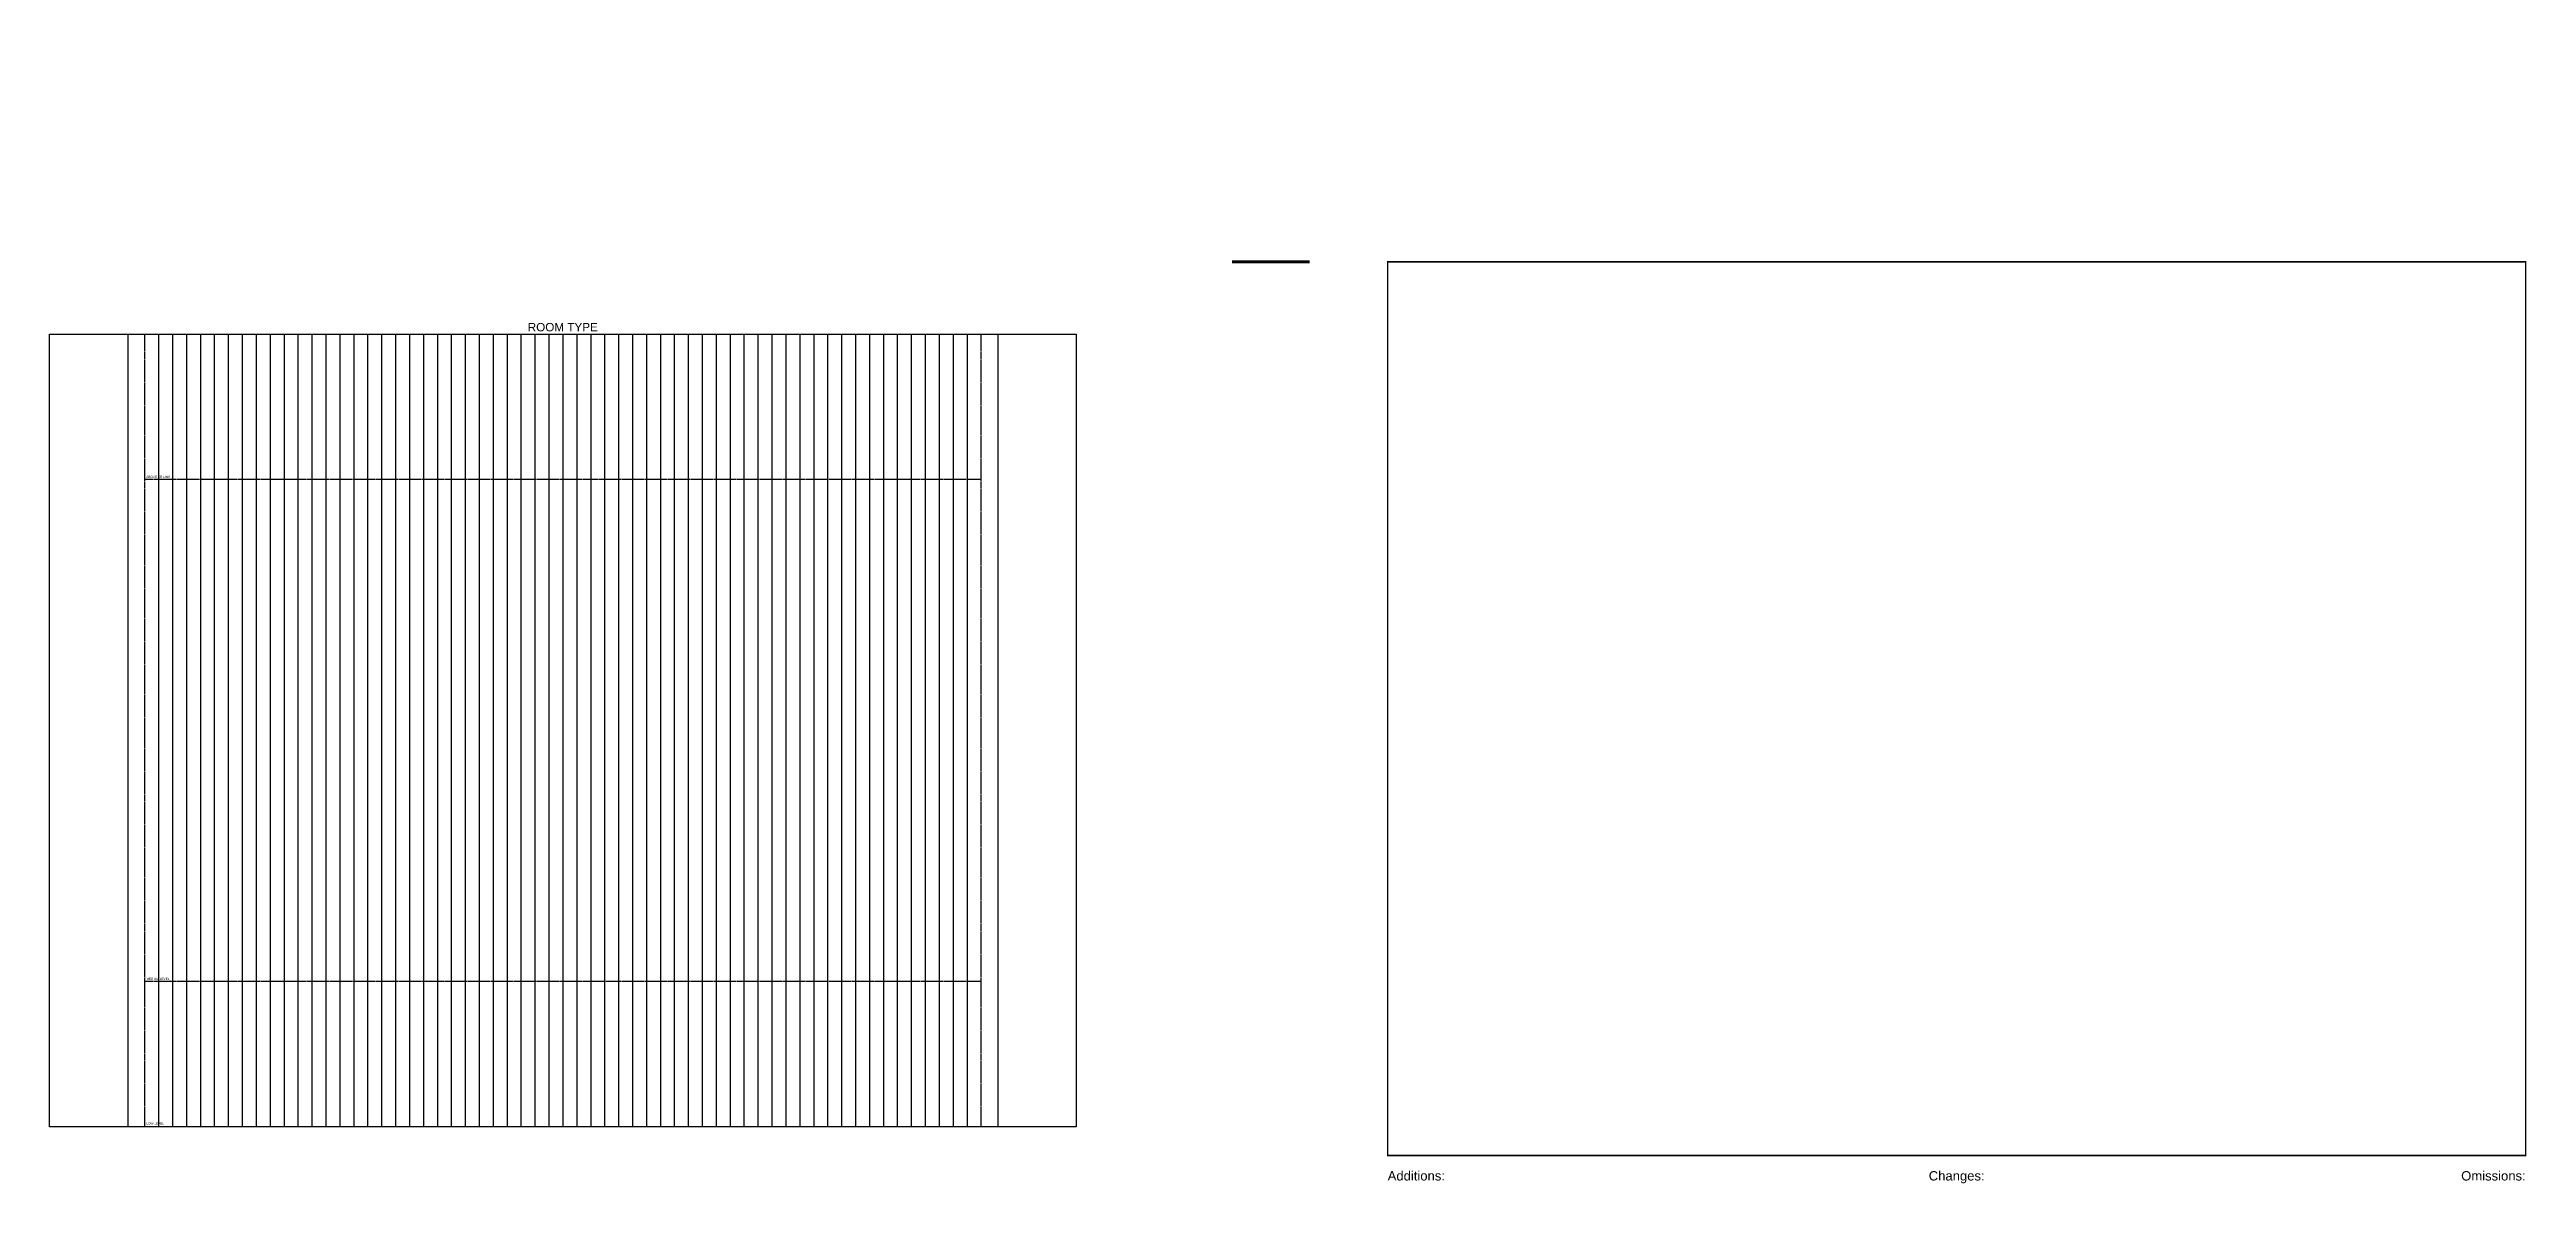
# Model space of a CAD drawing. Header units: millimetres. Extents: x -71336 to -35435, y -26189 to 22712.
# Drawn here: x -71307 to -66864, y -14233 to -12178 of the extents above; entities that cross this region are included whole.
import ezdxf
from ezdxf.enums import TextEntityAlignment as Align

# ---------------------------------------------------------------- set-up
doc = ezdxf.new("R2018")
doc.units = ezdxf.units.MM
doc.linetypes.add('DASHED2', pattern=[0.375, 0.25, -0.125])
for name, color, linetype, plot in [('SC - Guides', 211, 'Continuous', False), ('SC - Titlesheet - Model', 250, 'Continuous', False), ('SC - Xlines', 252, 'Continuous', False)]:
    doc.layers.add(name, color=color, linetype=linetype, plot=plot)
doc.layers.add('SC - Text', color=7, linetype='Continuous')
doc.styles.add('ARIAL', font='arial.ttf')
doc.styles.get("Standard").update_dxf_attribs({"font": 'arial.ttf', "height": 35})

# ---------------------------------------------------------------- blocks, each defined once
blk = doc.blocks.new('*U189')
at = {"layer": 'SC - Guides', "color": 5, "ltscale": 5, "const_width": 2}
for points in [[(-415.5, 1287.4), (-465.5, 1287.4)], [(-415.5, 287), (-465.5, 287)]]:
    blk.add_lwpolyline(points, dxfattribs=at)
at = {"layer": 'SC - Titlesheet - Model', "color": 6, "ltscale": 5, "const_width": 1}
blk.add_lwpolyline([(-365.5, -287), (365.5, -287), (365.5, 287), (-365.5, 287)], close=True, dxfattribs=at)
at = {"ltscale": 5, "style": 'ARIAL'}
blk.add_text('Additions:', height=6, dxfattribs=at).set_placement((-365.5, -297), align=Align.TOP_LEFT)
blk.add_text('Changes:', height=6, dxfattribs=at).set_placement((0, -297), align=Align.TOP_CENTER)
blk.add_text('Omissions:', height=6, dxfattribs=at).set_placement((365.5, -297), align=Align.TOP_RIGHT)
at = {"layer": 'SC - Titlesheet - Model', "color": 5, "lineweight": 30, "ltscale": 5, "flags": 104}
blk.add_attdef('ADDITIONS', text='', height=5, dxfattribs=at).set_placement((-365.5, -312), align=Align.TOP_LEFT)
blk.add_attdef('CHANGES', text='', height=5, dxfattribs=at).set_placement((0, -312), align=Align.TOP_CENTER)
blk.add_attdef('OMISSIONS', text='', height=5, dxfattribs=at).set_placement((365.5, -312), align=Align.TOP_RIGHT)

msp = doc.modelspace()

# ---------------------------------------------------------------- linework, layer by layer
at = {"color": 30, "linetype": 'DASHED2', "ltscale": 5}
for p, q in [((-71136.021, -12688.854), (-71136.022, -14110.277)), ((-69636.024, -12688.854), (-69636.023, -14110.277))]:
    msp.add_line(p, q, dxfattribs=at)
at = {"color": 31, "linetype": 'DASHED2', "ltscale": 5}
for p, q in [((-69636.024, -12949.566), (-71136.022, -12949.566)), ((-69636.023, -13849.566), (-71136.022, -13849.566))]:
    msp.add_line(p, q, dxfattribs=at)
at = {"layer": 'SC - Xlines', "ltscale": 5, "transparency": 33554687}
msp.add_lwpolyline([(-71306.563, -12688.854), (-69465.482, -12688.854), (-69465.482, -14110.277), (-71306.563, -14110.277)], close=True, dxfattribs=at)
at = {"layer": 'SC - Xlines', "ltscale": 5}
for points in [[(-71166.022, -12688.854), (-71166.022, -14110.277)], [(-71086.022, -12688.854), (-71086.022, -14110.277)], [(-71036.022, -12688.854), (-71036.022, -14110.277)], [(-70986.022, -12688.854), (-70986.022, -14110.277)], [(-70936.022, -12688.854), (-70936.022, -14110.277)], [(-70886.022, -12688.854), (-70886.022, -14110.277)], [(-70836.022, -12688.854), (-70836.022, -14110.277)], [(-70786.022, -12688.854), (-70786.022, -14110.277)], [(-70736.022, -12688.854), (-70736.022, -14110.277)], [(-70686.022, -12688.854), (-70686.022, -14110.277)], [(-70636.022, -12688.854), (-70636.022, -14110.277)], [(-70586.022, -12688.854), (-70586.022, -14110.277)], [(-70536.022, -12688.854), (-70536.022, -14110.277)], [(-70486.022, -12688.854), (-70486.022, -14110.277)], [(-70436.022, -12688.854), (-70436.022, -14110.277)], [(-70386.022, -12688.854), (-70386.022, -14110.277)], [(-70336.022, -12688.854), (-70336.022, -14110.277)], [(-70286.022, -12688.854), (-70286.022, -14110.277)], [(-70236.022, -12688.854), (-70236.022, -14110.277)], [(-70186.022, -12688.854), (-70186.022, -14110.277)], [(-70136.022, -12688.854), (-70136.022, -14110.277)], [(-70086.022, -12688.854), (-70086.022, -14110.277)], [(-70036.022, -12688.854), (-70036.022, -14110.277)], [(-69986.022, -12688.854), (-69986.022, -14110.277)], [(-69936.022, -12688.854), (-69936.022, -14110.277)], [(-69886.022, -12688.854), (-69886.022, -14110.277)], [(-69836.022, -12688.854), (-69836.022, -14110.277)], [(-69786.022, -12688.854), (-69786.022, -14110.277)], [(-69736.022, -12688.854), (-69736.022, -14110.277)], [(-69686.022, -12688.854), (-69686.022, -14110.277)], [(-69606.022, -12688.854), (-69606.022, -14110.277)]]:
    msp.add_lwpolyline(points, dxfattribs=at)
at = {"layer": 'SC - Xlines', "color": 250, "ltscale": 5}
for points in [[(-71111.022, -12688.854), (-71111.022, -14110.277)], [(-71061.022, -12688.854), (-71061.022, -14110.277)], [(-71011.022, -12688.854), (-71011.022, -14110.277)], [(-70961.022, -12688.854), (-70961.022, -14110.277)], [(-70911.022, -12688.854), (-70911.022, -14110.277)], [(-70861.022, -12688.854), (-70861.022, -14110.277)], [(-70811.022, -12688.854), (-70811.022, -14110.277)], [(-70761.022, -12688.854), (-70761.022, -14110.277)], [(-70711.022, -12688.854), (-70711.022, -14110.277)], [(-70661.022, -12688.854), (-70661.022, -14110.277)], [(-70611.022, -12688.854), (-70611.022, -14110.277)], [(-70561.022, -12688.854), (-70561.022, -14110.277)], [(-70511.022, -12688.854), (-70511.022, -14110.277)], [(-70461.022, -12688.854), (-70461.022, -14110.277)], [(-70411.022, -12688.854), (-70411.022, -14110.277)], [(-70361.022, -12688.854), (-70361.022, -14110.277)], [(-70311.022, -12688.854), (-70311.022, -14110.277)], [(-70261.022, -12688.854), (-70261.022, -14110.277)], [(-70211.022, -12688.854), (-70211.022, -14110.277)], [(-70161.022, -12688.854), (-70161.022, -14110.277)], [(-70111.022, -12688.854), (-70111.022, -14110.277)], [(-70061.022, -12688.854), (-70061.022, -14110.277)], [(-70011.022, -12688.854), (-70011.022, -14110.277)], [(-69961.022, -12688.854), (-69961.022, -14110.277)], [(-69911.022, -12688.854), (-69911.022, -14110.277)], [(-69861.022, -12688.854), (-69861.022, -14110.277)], [(-69811.022, -12688.854), (-69811.022, -14110.277)], [(-69761.022, -12688.854), (-69761.022, -14110.277)], [(-69711.022, -12688.854), (-69711.022, -14110.277)], [(-69661.024, -12688.854), (-69661.024, -14110.277)]]:
    msp.add_lwpolyline(points, dxfattribs=at)

# ---------------------------------------------------------------- block references
ref = msp.add_blockref('*U189', (-67886.022, -13360.212), dxfattribs=dict(xscale=2.792177448794787, yscale=2.792177448794787, zscale=2.792177448794787))
lines = msp.add_mtext('-', dxfattribs={"layer": 'SC - Titlesheet - Model', "color": 5, "ltscale": 5, "insert": (-68906.563, -14231.371), "char_height": 2.5, "attachment_point": 1})
ref.add_attrib('ADDITIONS', '', (-68906.563, -14231.371), dxfattribs={"flags": 104}).embed_mtext(lines)
lines = msp.add_mtext('-', dxfattribs={"layer": 'SC - Titlesheet - Model', "color": 5, "ltscale": 5, "insert": (-66865.481, -14231.371), "char_height": 2.5, "attachment_point": 1})
ref.add_attrib('OMISSIONS', '', (-66865.481, -14231.371), dxfattribs={"flags": 104}).embed_mtext(lines)
lines = msp.add_mtext('-', dxfattribs={"layer": 'SC - Titlesheet - Model', "color": 5, "ltscale": 5, "insert": (-67886.022, -14231.371), "char_height": 2.5, "attachment_point": 1})
ref.add_attrib('CHANGES', '', (-67886.022, -14231.371), dxfattribs={"flags": 104}).embed_mtext(lines)

# ---------------------------------------------------------------- texts
at = {"layer": 'SC - Text', "style": 'ARIAL'}
for s, insert, char_height, attachment_point in [('\\A1;{\\fSansSerif|b0|i0|c2|p2;\\W1;ROOM TYPE}', (-70386.022, -12683.854), 15, 8), ('ABOVE CEILING', (-71133.021, -12946.566), 4, 7), ('MEDIUM LEVEL', (-71133.022, -13846.566), 4, 7), ('LOW LEVEL', (-71133.022, -14106.138), 4, 7)]:
    msp.add_mtext(s, dxfattribs=dict(at, insert=insert, char_height=char_height, attachment_point=attachment_point))

doc.saveas('drawing.dxf')
